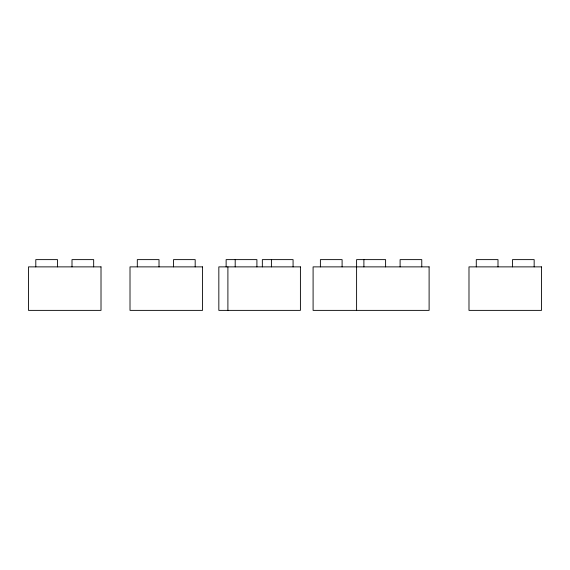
<?xml version="1.0" encoding="UTF-8"?>
<svg xmlns="http://www.w3.org/2000/svg" width="570" height="570" viewBox="0 0 570 570"><rect width="100%" height="100%" fill="white"/><g stroke="black" fill="none" stroke-linecap="round" stroke-linejoin="round"><path stroke-width="0.85" d="M534.161 266.874L534.161 259.621L512.494 259.621L512.494 266.874M497.995 266.874L497.995 259.621L476.285 259.621L476.285 266.874M421.772 266.874L421.772 259.621L400.104 259.621L400.104 266.874M385.605 266.874L385.605 259.621L356.599 259.621L356.599 310.379M363.895 259.621L363.895 266.874M342.1 266.874L342.1 259.621L320.39 259.621L320.39 266.874M293.073 266.874L293.073 259.621L262.342 259.621L262.342 266.874M271.406 259.621L271.406 266.874M256.906 266.874L256.906 259.621L226.133 259.621L226.133 266.874M235.196 259.621L235.196 266.874M227.9 266.874L227.9 310.379M195.182 266.874L195.182 259.621L173.515 259.621L173.515 266.874M159.016 266.874L159.016 259.621L137.306 259.621L137.306 266.874M93.672 266.874L93.672 259.621L72.005 259.621L72.005 266.874M57.506 266.874L57.506 259.621L35.796 259.621L35.796 266.874M101.011 266.874L28.5 266.874L28.5 310.379L101.011 310.379L101.011 266.874M202.521 266.874L130.01 266.874L130.01 310.379L202.521 310.379L202.521 266.874M300.411 266.874L218.837 266.874L218.837 310.379L300.411 310.379L300.411 266.874M429.11 266.874L313.094 266.874L313.094 310.379L429.11 310.379L429.11 266.874M541.5 266.874L468.989 266.874L468.989 310.379L541.5 310.379L541.5 266.874"/></g></svg>
